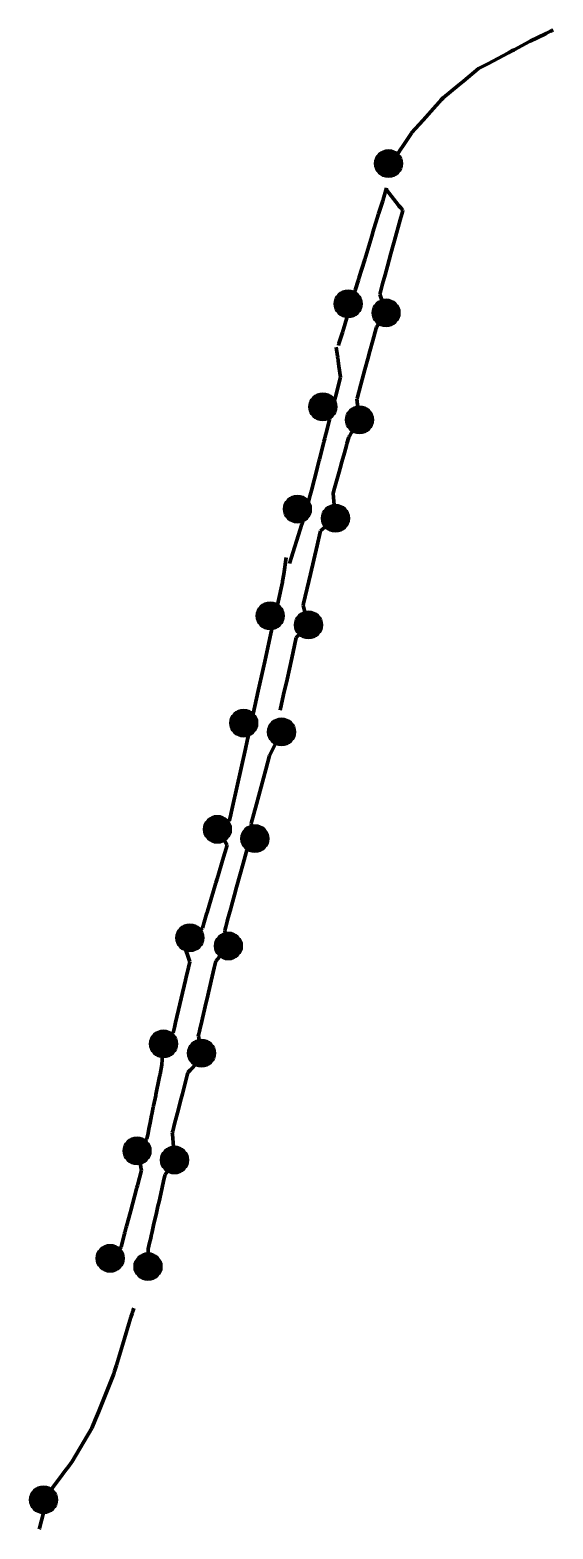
# Model space of a CAD drawing. Header units: metres. Extents: x 602525 to 604860, y 1147567 to 1148012.
# Drawn here: x 603388.6 to 603436.1, y 1147666.6 to 1147802.6 of the extents above; entities that cross this region are included whole.
import ezdxf

# ---------------------------------------------------------------- set-up
doc = ezdxf.new("R2010")
doc.units = ezdxf.units.M
doc.header["$MEASUREMENT"] = 0
doc.linetypes.add('DGN Style 7', pattern=[260.299505, 117.134777, -52.059901, 39.044926, -52.059901])
doc.layers.add('TF_E_---_Mast-_2', color=1, linetype='Continuous', lineweight=40)
doc.layers.add('TF_E_LS-_Kabl-_2', color=1, linetype='DGN Style 7', lineweight=70)

# ---------------------------------------------------------------- blocks, each defined once
blk = doc.blocks.new('ELMAST')
at = {"layer": 'TF_E_---_Mast-_2', "flags": 128}
for points in [[(-1.2, 0.295071), (-1.2, 0), (-1.2, -0.295071)], [(-1.05, 0.651588), (-1.05, 0), (-1.05, -0.651588)], [(-0.9, 0.846798), (-0.9, 0), (-0.9, -0.846798)], [(-0.75, 0.982124), (-0.75, 0), (-0.75, -0.982124)], [(-0.6, 1.080309), (-0.6, 0), (-0.6, -1.080309)], [(-0.45, 1.150898), (-0.45, 0), (-0.45, -1.150898)], [(-0.3, 1.198777), (-0.3, 0), (-0.3, -1.198777)], [(-0.15, 1.226608), (-0.15, 0), (-0.15, -1.226608)], [(0, 1.235745), (0, 0), (0, -1.235745)], [(0.15, 1.226608), (0.15, 0), (0.15, -1.226608)], [(0.3, 1.198777), (0.3, 0), (0.3, -1.198777)], [(0.45, 1.150898), (0.45, 0), (0.45, -1.150898)], [(0.6, 1.080309), (0.6, 0), (0.6, -1.080309)], [(0.75, 0.982124), (0.75, 0), (0.75, -0.982124)], [(0.9, 0.846798), (0.9, 0), (0.9, -0.846798)], [(1.05, 0.651588), (1.05, 0), (1.05, -0.651588)], [(1.2, 0.295071), (1.2, 0), (1.2, -0.295071)]]:
    blk.add_lwpolyline(points, dxfattribs=at)
at = {"layer": 'TF_E_---_Mast-_2'}
blk.add_circle((0, 0), 1.235745, dxfattribs=at)

msp = doc.modelspace()

# ---------------------------------------------------------------- linework, layer by layer
at = {"layer": 'TF_E_LS-_Kabl-_2'}
for points in [[(603436.09, 1147802.61, 29.733733), (603436.03, 1147802.58, 33.47), (603436.01, 1147802.57, 44.12), (603436, 1147802.57, 44.14), (603435.86, 1147802.5, 44.14), (603435.73, 1147802.43, 44.13), (603435.61, 1147802.37, 44.14), (603435.49, 1147802.31, 44.15), (603435.41, 1147802.27, 44.12), (603434.008024, 1147801.581831, 44.228034), (603433.89, 1147801.52, 44.24), (603432.63, 1147800.85, 44.31), (603432.56, 1147800.81, 44.32), (603432.36, 1147800.71, 44.33), (603432.05, 1147800.54, 44.35), (603430.17, 1147799.54, 44.41), (603429.338455, 1147799.099312, 44.416334), (603427.95, 1147797.96, 44.42), (603427.52, 1147797.61, 44.52), (603426.13, 1147796.46, 44.52), (603426.10689, 1147796.447011, 44.52599), (603425.94, 1147796.26, 44.54), (603425.78, 1147796.09, 44.55), (603425.48, 1147795.75, 44.58), (603424.3, 1147794.44, 44.67), (603423.257426, 1147793.276301, 44.687601), (603423.24, 1147793.25, 44.69), (603422.53, 1147792.17, 44.67), (603422.2, 1147791.67, 44.69), (603422, 1147791.36, 44.7), (603421.545153, 1147790.669872, 44.719271), (603421.165701, 1147790.488832, 44.735085)], [(603420.98, 1147788.27, 44.743494), (603420.73, 1147787.45, 44.75), (603420.63, 1147787.11, 44.77), (603420.26, 1147785.93, 44.79), (603419.75, 1147784.26, 44.81), (603419.71, 1147784.11, 44.77), (603419.65, 1147783.91, 44.8), (603419.55, 1147783.61, 44.74), (603419.45, 1147783.28, 44.57), (603419, 1147781.79, 43.85), (603418.48, 1147780.1, 42.75), (603418.43, 1147779.94, 42.66), (603418.4, 1147779.85, 42.57), (603418.17, 1147779.09, 42.05), (603418.14, 1147779, 41.99), (603418.13, 1147778.96, 41.96), (603417.62, 1147777.31, 40.72), (603416.97, 1147775.15, 39.32), (603416.83, 1147774.71, 39.05), (603416.8, 1147774.62, 38.96), (603416.66, 1147774.15, 38.73), (603416.609683, 1147773.987142, 38.722)], [(603420.97, 1147788.09, 44.743965), (603422.04, 1147786.75, 44.7), (603422.11, 1147786.66, 44.7), (603422.27, 1147786.47, 44.7), (603422.449973, 1147786.243764, 44.703433), (603422.39, 1147786, 44.69), (603422.28, 1147785.6, 44.73), (603422.21, 1147785.38, 44.73), (603421.7, 1147783.51, 44.79), (603421.58, 1147783.09, 44.68), (603421.38, 1147782.33, 44.03), (603421.06, 1147781.18, 43.47), (603420.85, 1147780.39, 42.96), (603420.62, 1147779.58, 42.49), (603420.49, 1147779.09, 42.04), (603420.39, 1147778.73, 41.79), (603420.357437, 1147778.624777, 41.729775), (603420.66, 1147777.74, 41.2), (603420.86, 1147777.13, 40.74), (603420.933201, 1147776.933001, 40.60068)], [(603420.93, 1147776.93, 40.598316), (603420.71, 1147776.6, 40.34), (603420.061678, 1147775.63675, 39.711716), (603420.03, 1147775.55, 39.65), (603419.73, 1147774.44, 39.03), (603419.46, 1147773.45, 38.8), (603419.27, 1147772.76, 38.67), (603419.02, 1147771.81, 38.73), (603418.64, 1147770.45, 38.77), (603418.3, 1147769.18, 38.72), (603418.2915, 1147769.148596, 38.722221), (603418.41, 1147768.09, 38.79), (603418.44, 1147767.78, 38.78), (603418.497734, 1147767.22555, 38.811863)], [(603416.42, 1147773.81, 38.714265), (603416.53, 1147773.01, 38.67), (603416.54, 1147772.97, 38.67), (603416.55, 1147772.89, 38.68), (603416.59, 1147772.59, 38.72), (603416.66, 1147772.11, 38.66), (603416.803058, 1147771.099155, 38.699634), (603416.59, 1147770.28, 38.72), (603416.52, 1147770.01, 38.71), (603416.01, 1147768.04, 38.85), (603415.83, 1147767.34, 38.84), (603415.82, 1147767.28, 38.84), (603415.81, 1147767.25, 38.83), (603415.59, 1147766.39, 38.7), (603415.39, 1147765.61, 38.24), (603415.37, 1147765.55, 38.21), (603415.3, 1147765.27, 37.99), (603415.28, 1147765.19, 38.04), (603414.89, 1147763.66, 38.92), (603414.87, 1147763.57, 38.95), (603414.71, 1147762.96, 38.96), (603414.67, 1147762.82, 39.03), (603414.16, 1147760.82, 40.06), (603414, 1147760.19, 40.1), (603413.73773, 1147759.184191, 40.114656), (603413.47, 1147758.34, 40.13), (603413.37, 1147758.02, 40.12), (603413.29, 1147757.76, 40.14), (603412.163184, 1147754.192965, 40.20914)], [(603418.5, 1147767.23, 38.811554), (603418.26, 1147766.83, 38.84), (603418.03, 1147766.45, 38.74), (603417.81, 1147766.08, 38.68), (603417.58, 1147765.7, 38.45), (603417.547577, 1147765.646688, 38.426853), (603417.39, 1147765.07, 38.16), (603417.35, 1147764.91, 38.03), (603417.16, 1147764.25, 38.49), (603416.93, 1147763.42, 38.98), (603416.77, 1147762.85, 39.15), (603416.68, 1147762.52, 39.16), (603416.51, 1147761.89, 39.47), (603416.21, 1147760.83, 40.01), (603416.135459, 1147760.556864, 40.029574), (603416.27, 1147759.14, 40.11), (603416.33, 1147758.39, 40.12), (603416.338814, 1147758.297971, 40.121644)], [(603416.34, 1147758.3, 40.12167), (603414.992543, 1147757.171721, 40.108859), (603414.96, 1147757.03, 40.11), (603414.68, 1147755.83, 40.15), (603414.07, 1147753.21, 40.21), (603413.45, 1147750.56, 40.29), (603413.411948, 1147750.373331, 40.289824), (603413.85, 1147748.79, 40.32), (603413.895862, 1147748.616336, 40.297178)], [(603411.87, 1147754.74, 40.202765), (603411.65, 1147753.23, 40.23), (603411.54657, 1147752.588396, 40.250115), (603411.53, 1147752.5, 40.25), (603410.8, 1147749.2, 40.32), (603410.55, 1147748.1, 40.17), (603410.49, 1147747.83, 40.14), (603410.02, 1147745.71, 39.95), (603409.93, 1147745.3, 39.97), (603409.34, 1147742.65, 40.05), (603408.47, 1147738.72, 40.22), (603408.33, 1147738.11, 40.25), (603408.17, 1147737.36, 40.27), (603407, 1147732.12, 40.42), (603406.88, 1147731.57, 40.43), (603406.82, 1147731.27, 40.43), (603406.709911, 1147730.799495, 40.42927), (603405.629938, 1147730.070124, 40.420639)], [(603413.9, 1147748.62, 40.297751), (603413.7, 1147748.41, 40.27), (603412.79266, 1147747.471861, 40.145159), (603412.63, 1147746.76, 40.07), (603412.37, 1147745.6, 39.97), (603411.95, 1147743.68, 40.02), (603411.64, 1147742.31, 40.06), (603411.320759, 1147740.871027, 40.1276)], [(603411.45, 1147738.91, 40.217207), (603411.02, 1147738.08, 40.26), (603410.351482, 1147736.772665, 40.289492), (603410.01, 1147735.49, 40.32), (603409.17, 1147732.36, 40.41), (603408.7, 1147730.61, 40.45), (603408.69408, 1147730.582684, 40.454006), (603409.036163, 1147729.224806, 40.455565)], [(603405.63, 1147730.07, 40.42064), (603406.510371, 1147728.639707, 40.432444), (603406.3, 1147727.92, 40.43), (603406.18, 1147727.53, 40.4), (603405.61, 1147725.59, 40.35), (603405.5, 1147725.22, 40.35), (603405.44, 1147725.01, 40.26), (603404.88, 1147723.15, 39.8), (603404.74, 1147722.65, 39.66), (603404.69, 1147722.5, 39.58), (603404.68, 1147722.48, 39.56), (603404.44, 1147721.64, 39.07), (603404.271943, 1147721.084435, 38.709809), (603403.92, 1147720.82, 38.53), (603403.75, 1147720.69, 38.46), (603403.6, 1147720.58, 38.24), (603403.59, 1147720.57, 38.23), (603403.57, 1147720.55, 38.23), (603403.136462, 1147720.22696, 38.067811)], [(603409.04, 1147729.22, 40.455608), (603409.01, 1147729.18, 40.46), (603408.296163, 1147728.176948, 40.450646), (603408.24, 1147727.96, 40.45), (603407.96, 1147726.96, 40.38), (603407.7, 1147726, 40.35), (603407.37, 1147724.81, 40.33), (603407.18, 1147724.12, 40.07), (603406.91, 1147723.14, 39.82), (603406.84, 1147722.89, 39.75), (603406.55, 1147721.85, 39.25), (603406.51, 1147721.69, 39.08), (603406.38, 1147721.23, 38.81), (603406.292657, 1147720.890798, 38.588673), (603406.34, 1147720.66, 38.44), (603406.43, 1147720.31, 38.26), (603406.51, 1147719.93, 37.99), (603406.62324, 1147719.480034, 37.611592)], [(603402.31, 1147720.48, 38.206825), (603402.4, 1147720.21, 38.07), (603402.61, 1147719.59, 37.63), (603402.67, 1147719.41, 37.51), (603402.73, 1147719.24, 37.36), (603402.74, 1147719.2, 37.35), (603402.98, 1147718.5, 37.36), (603403.01, 1147718.42, 37.36), (603403.01, 1147718.4, 37.36), (603403.125167, 1147718.049416, 37.37432), (603402.89, 1147717.02, 37.43), (603402.83, 1147716.79, 37.43), (603402.74, 1147716.38, 37.41), (603401.83, 1147712.53, 37.46), (603401.73, 1147712.09, 37.8), (603401.73, 1147712.08, 37.8), (603401.73, 1147712.07, 37.8), (603401.615269, 1147711.606206, 38.02486), (603401.56, 1147711.54, 38.06), (603401.28, 1147711.22, 38.25), (603400.96, 1147710.83, 38.45), (603400.750979, 1147710.588885, 38.490738)], [(603406.62, 1147719.48, 37.611477), (603406.59, 1147719.44, 37.58), (603406.41, 1147719.22, 37.43), (603405.475913, 1147718.098019, 37.379031), (603405.34, 1147717.51, 37.35), (603405.16, 1147716.72, 37.39), (603404.67, 1147714.59, 37.4), (603404.61, 1147714.37, 37.38), (603404.13, 1147712.28, 37.41), (603404.07, 1147712.04, 37.6), (603404, 1147711.74, 37.6), (603403.95, 1147711.51, 37.65), (603403.895323, 1147711.299729, 37.834908), (603403.9, 1147711.29, 37.84), (603404.03, 1147710.61, 38.13), (603404.190056, 1147709.756879, 38.282632)], [(603400.74, 1147710.59, 38.491731), (603400.68, 1147709.8, 38.58), (603400.63, 1147709.19, 38.62), (603400.586813, 1147708.680694, 38.653293), (603400.42, 1147707.86, 38.71), (603400.41, 1147707.77, 38.71), (603400.35, 1147707.48, 38.66), (603400.05, 1147706, 38.49), (603400.03, 1147705.92, 38.49), (603399.84, 1147704.96, 38.56), (603399.83, 1147704.91, 38.56), (603399.81, 1147704.84, 38.55), (603399.72, 1147704.37, 38.47), (603399.71, 1147704.33, 38.45), (603399.66, 1147704.11, 38.39), (603399.53, 1147703.44, 38.16), (603399.42, 1147702.88, 37.78), (603399.34, 1147702.49, 37.57), (603399.226754, 1147701.972455, 37.286126), (603399.01, 1147701.71, 37.08), (603398.71, 1147701.34, 36.93), (603398.51, 1147701.11, 36.9), (603398.333664, 1147700.889922, 36.895152)], [(603403.8, 1147708.88, 38.435542), (603403.15, 1147708.2, 38.52), (603402.95783, 1147708.007236, 38.551489), (603402.73, 1147707.14, 38.65), (603402.46, 1147706.07, 38.53), (603402.29, 1147705.43, 38.46), (603402.15, 1147704.91, 38.48), (603402, 1147704.33, 38.52), (603401.92, 1147704.02, 38.46), (603401.75, 1147703.35, 38.21), (603401.58, 1147702.68, 38.1), (603401.529773, 1147702.514528, 37.969336), (603401.54, 1147702.39, 37.89), (603401.64, 1147701.26, 37.32), (603401.67, 1147700.97, 37.13), (603401.72, 1147700.42, 36.93), (603401.747151, 1147700.07384, 36.979645)], [(603395.9, 1147691.13, 41.307696), (603396.54, 1147691.75, 40.78), (603396.848742, 1147692.05777, 40.555602), (603396.88, 1147692.16, 40.49), (603397.2, 1147693.38, 39.61), (603397.23, 1147693.48, 39.53), (603397.36, 1147693.96, 39.35), (603397.38, 1147694.04, 39.32), (603397.73, 1147695.35, 39.27), (603397.76, 1147695.47, 39.26), (603398.1, 1147696.74, 38.54), (603398.33, 1147697.57, 37.99), (603398.37, 1147697.73, 37.9), (603398.745716, 1147699.145378, 37.109551), (603398.69, 1147699.39, 36.98), (603398.69, 1147699.42, 36.96), (603398.64, 1147699.62, 36.94), (603398.57, 1147699.91, 36.95), (603398.45, 1147700.38, 36.87), (603398.333664, 1147700.889922, 36.895152)], [(603399.32, 1147690.39, 41.214417), (603399.354768, 1147691.95862, 40.26346), (603399.36, 1147691.99, 40.25), (603399.48, 1147692.53, 39.86), (603399.58, 1147692.96, 39.52), (603399.62, 1147693.17, 39.44), (603399.71, 1147693.53, 39.33), (603399.84, 1147694.13, 39.3), (603400.09, 1147695.26, 39.19), (603400.23, 1147695.87, 38.85), (603400.33, 1147696.28, 38.58), (603400.58, 1147697.4, 37.93), (603400.78, 1147698.28, 37.44), (603400.878186, 1147698.743561, 37.145115), (603400.97, 1147698.87, 37.06), (603401.2, 1147699.24, 37.01), (603401.46, 1147699.63, 37.05), (603401.747151, 1147700.07384, 36.979645)], [(603389.85, 1147669.23, 44.49338), (603391.55, 1147671.49, 44.59), (603391.79, 1147671.82, 44.6), (603392.15, 1147672.28, 44.62), (603392.365508, 1147672.576886, 44.620431), (603392.44, 1147672.71, 44.62), (603394.239071, 1147675.731366, 44.7354), (603394.57, 1147676.54, 44.76), (603394.83, 1147677.17, 44.78), (603395.44, 1147678.69, 44.82), (603396.176609, 1147680.497768, 44.818714), (603396.23, 1147680.66, 44.82), (603396.3, 1147680.9, 44.83), (603396.47, 1147681.45, 44.84), (603397.19, 1147683.85, 44.96), (603397.6, 1147685.19, 44.82), (603397.78, 1147685.8, 44.5), (603397.88, 1147686.12, 44.39), (603397.94, 1147686.33, 44.22), (603398.03279, 1147686.612533, 43.977823)], [(603389.46, 1147666.57, 44.38), (603389.48, 1147666.65, 44.38), (603389.66, 1147667.33, 44.43), (603389.96, 1147668.53, 44.46), (603390.095945, 1147669.060881, 44.48343), (603389.852388, 1147669.22864, 44.493296)]]:
    msp.add_polyline3d(points, dxfattribs=at)

# ---------------------------------------------------------------- block references
at = {"layer": 'TF_E_---_Mast-_2'}
for p in [(603421.168381, 1147790.485724, 45.484975), (603417.499312, 1147777.756997, 41.793349), (603420.933201, 1147776.933001, 41.35068), (603415.199907, 1147768.407645, 39.582465), (603418.518123, 1147767.232449, 39.561185), (603412.887298, 1147759.131771, 40.866979), (603416.338814, 1147758.297971, 40.871644), (603410.427412, 1147749.439497, 41.06425), (603413.895962, 1147748.616332, 41.047179), (603408.013742, 1147739.711267, 40.929251), (603411.453291, 1147738.906363, 40.967377), (603405.625315, 1147730.067105, 41.170601), (603409.036163, 1147729.224806, 41.205565), (603403.136462, 1147720.22696, 38.817811), (603406.62324, 1147719.480034, 38.361592), (603400.743794, 1147710.594474, 39.240896), (603404.190056, 1147709.756879, 39.032632), (603398.333664, 1147700.889922, 37.645152), (603401.734448, 1147700.05883, 37.732172), (603395.898209, 1147691.134632, 42.054949), (603399.330034, 1147690.382374, 41.967607), (603389.854107, 1147669.22657, 45.243185)]:
    msp.add_blockref('ELMAST', p, dxfattribs=at)

doc.saveas('drawing.dxf')
